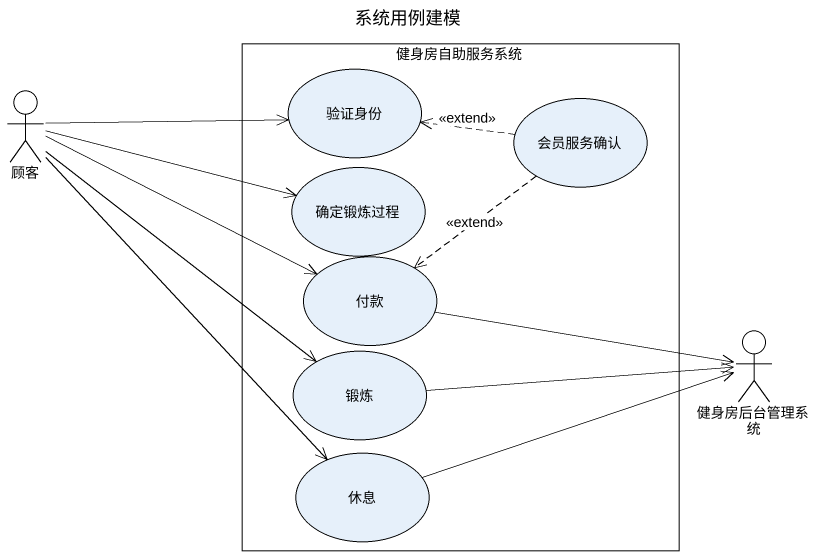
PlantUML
@startuml
title 系统用例建模
actor 顾客
rectangle 健身房自助服务系统 {
  usecase 验证身份
  usecase 会员服务确认
  usecase 确定锻炼过程
  usecase 付款
  usecase 锻炼
  usecase 休息
}
actor 健身房后台管理系统
顾客 -right-> 验证身份
顾客 -right-> 确定锻炼过程
顾客 -right-> 付款
顾客 --> 锻炼
顾客 --> 休息
会员服务确认 .left.> 验证身份 : <<extend>>
会员服务确认 ..> 付款 : <<extend>>
付款 -right-> 健身房后台管理系统
锻炼 -right-> 健身房后台管理系统
休息 -right-> 健身房后台管理系统
@enduml
